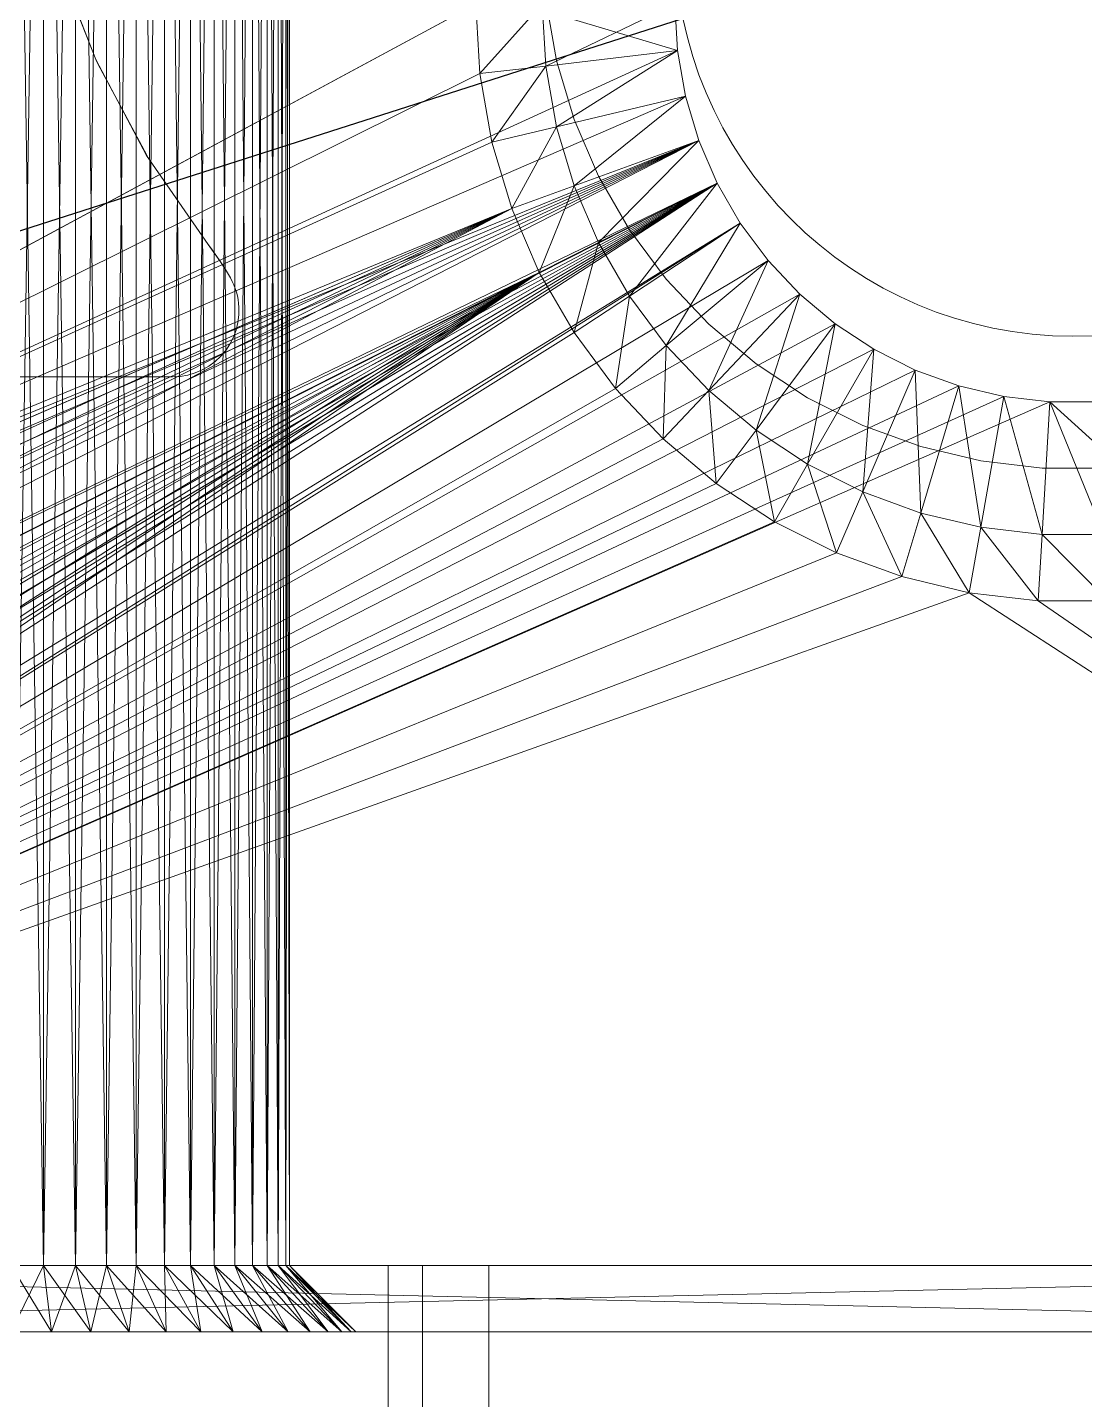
# Model space of a CAD drawing. Header units: millimetres. Extents: x 0 to 420, y 0 to 297.
# Drawn here: x 274.033 to 275.029, y 259.796 to 261.088 of the extents above; entities that cross this region are included whole.
import ezdxf

# ---------------------------------------------------------------- set-up
doc = ezdxf.new("R2010")
doc.units = ezdxf.units.MM
doc.layers.add('1', color=7, linetype='Continuous', true_color=0xffffff)
doc.layers.add('171', color=7, linetype='Continuous', true_color=0xffffff)
doc.dimstyles.get("Standard").update_dxf_attribs({"dimtxt": 0.18, "dimasz": 0.18, "dimexe": 0.18, "dimexo": 0.0625, "dimgap": 0.09, "dimtad": 0, "dimtih": 1, "dimtoh": 1, "dimdec": 4, "dimzin": 0, "dimdsep": 46, "dimtxsty": 'Standard', "dimcen": 0.09, "dimadec": 0, "dimazin": 0, "dimtfac": 1, "dimtdec": 4, "dimtofl": 0, "dimtmove": 0, "dimatfit": 3, "dimfxl": 1, "dimtolj": 1, "dimtzin": 0, "dimarcsym": 0})

msp = doc.modelspace()

# ---------------------------------------------------------------- linework, layer by layer
at = {"layer": '1', "color": 3, "linetype": 'Continuous', "lineweight": 18}
for p, q in [((274.0178, 259.9219), (274.0483, 261.9219)), ((274.0483, 261.9219), (274.0178, 259.9219)), ((274.0483, 259.9219), (274.0178, 261.9219)), ((274.0178, 261.9219), (274.0483, 259.9219)), ((274.0483, 259.9219), (274.0483, 261.9219)), ((274.0483, 259.9219), (274.0784, 261.9219)), ((274.0483, 261.9219), (274.0483, 259.9219)), ((274.0784, 261.9219), (274.0483, 259.9219)), ((274.0784, 259.9219), (274.0483, 261.9219)), ((274.0483, 259.9219), (274.0483, 261.9219)), ((274.0483, 261.9219), (274.0784, 259.9219)), ((274.0483, 261.9219), (274.0483, 259.9219)), ((274.0784, 259.9219), (274.0784, 261.9219)), ((274.0784, 259.9219), (274.1076, 261.9219)), ((274.0784, 261.9219), (274.0784, 259.9219)), ((274.1076, 261.9219), (274.0784, 259.9219)), ((274.1076, 259.9219), (274.0784, 261.9219)), ((274.0784, 259.9219), (274.0784, 261.9219)), ((274.0784, 261.9219), (274.1076, 259.9219)), ((274.0784, 261.9219), (274.0784, 259.9219)), ((274.1076, 259.9219), (274.1076, 261.9219)), ((274.1076, 259.9219), (274.1356, 261.9219)), ((274.1076, 261.9219), (274.1076, 259.9219)), ((274.1356, 261.9219), (274.1076, 259.9219)), ((274.1356, 259.9219), (274.1076, 261.9219)), ((274.1076, 259.9219), (274.1076, 261.9219)), ((274.1076, 261.9219), (274.1356, 259.9219)), ((274.1076, 261.9219), (274.1076, 259.9219)), ((274.1356, 259.9219), (274.1356, 261.9219)), ((274.1356, 259.9219), (274.1621, 261.9219)), ((274.1356, 261.9219), (274.1356, 259.9219)), ((274.1621, 261.9219), (274.1356, 259.9219)), ((274.1621, 259.9219), (274.1356, 261.9219)), ((274.1356, 259.9219), (274.1356, 261.9219)), ((274.1356, 261.9219), (274.1621, 259.9219)), ((274.1356, 261.9219), (274.1356, 259.9219)), ((274.1621, 259.9219), (274.1621, 261.9219)), ((274.1621, 259.9219), (274.1866, 261.9219)), ((274.1621, 261.9219), (274.1621, 259.9219)), ((274.1866, 261.9219), (274.1621, 259.9219)), ((274.1866, 259.9219), (274.1621, 261.9219)), ((274.1621, 259.9219), (274.1621, 261.9219)), ((274.1621, 261.9219), (274.1866, 259.9219)), ((274.1621, 261.9219), (274.1621, 259.9219)), ((274.1866, 259.9219), (274.1866, 261.9219)), ((274.1866, 259.9219), (274.2088, 261.9219)), ((274.1866, 261.9219), (274.1866, 259.9219)), ((274.2088, 261.9219), (274.1866, 259.9219)), ((274.2088, 259.9219), (274.1866, 261.9219)), ((274.1866, 259.9219), (274.1866, 261.9219)), ((274.1866, 261.9219), (274.2088, 259.9219)), ((274.1866, 261.9219), (274.1866, 259.9219)), ((274.2088, 259.9219), (274.2088, 261.9219)), ((274.2088, 259.9219), (274.2284, 261.9219)), ((274.2088, 261.9219), (274.2088, 259.9219)), ((274.2284, 261.9219), (274.2088, 259.9219)), ((274.2284, 259.9219), (274.2088, 261.9219)), ((274.2088, 259.9219), (274.2088, 261.9219)), ((274.2088, 261.9219), (274.2284, 259.9219)), ((274.2088, 261.9219), (274.2088, 259.9219)), ((274.2284, 259.9219), (274.2284, 261.9219)), ((274.2284, 259.9219), (274.2452, 261.9219)), ((274.2284, 261.9219), (274.2284, 259.9219)), ((274.2452, 261.9219), (274.2284, 259.9219)), ((274.2452, 259.9219), (274.2284, 261.9219)), ((274.2284, 259.9219), (274.2284, 261.9219)), ((274.2284, 261.9219), (274.2452, 259.9219)), ((274.2284, 261.9219), (274.2284, 259.9219)), ((274.2452, 259.9219), (274.2452, 261.9219)), ((274.2452, 259.9219), (274.2589, 261.9219)), ((274.2452, 261.9219), (274.2452, 259.9219)), ((274.2589, 261.9219), (274.2452, 259.9219)), ((274.2589, 259.9219), (274.2452, 261.9219)), ((274.2452, 259.9219), (274.2452, 261.9219)), ((274.2452, 261.9219), (274.2589, 259.9219)), ((274.2452, 261.9219), (274.2452, 259.9219)), ((274.2589, 259.9219), (274.2589, 261.9219)), ((274.2589, 259.9219), (274.2693, 261.9219)), ((274.2589, 261.9219), (274.2589, 259.9219)), ((274.2693, 261.9219), (274.2589, 259.9219)), ((274.2693, 259.9219), (274.2589, 261.9219)), ((274.2589, 259.9219), (274.2589, 261.9219)), ((274.2589, 261.9219), (274.2693, 259.9219)), ((274.2589, 261.9219), (274.2589, 259.9219)), ((274.2693, 259.9219), (274.2693, 261.9219)), ((274.2693, 259.9219), (274.2763, 261.9219)), ((274.2693, 261.9219), (274.2693, 259.9219)), ((274.2763, 261.9219), (274.2693, 259.9219)), ((274.2763, 259.9219), (274.2693, 261.9219)), ((274.2693, 259.9219), (274.2693, 261.9219)), ((274.2693, 261.9219), (274.2763, 259.9219)), ((274.2693, 261.9219), (274.2693, 259.9219)), ((274.2763, 259.9219), (274.2763, 261.9219)), ((274.2763, 259.9219), (274.2799, 261.9219)), ((274.2763, 261.9219), (274.2763, 259.9219)), ((274.2799, 261.9219), (274.2763, 259.9219)), ((274.2799, 259.9219), (274.2763, 261.9219)), ((274.2763, 259.9219), (274.2763, 261.9219)), ((274.2763, 261.9219), (274.2799, 259.9219)), ((274.2763, 261.9219), (274.2763, 259.9219)), ((274.2799, 259.9219), (274.2799, 261.9219)), ((274.2799, 259.9219), (274.2799, 261.9219)), ((274.2799, 261.9219), (274.2799, 259.9219)), ((274.2799, 259.9219), (274.2799, 261.9219)), ((274.2799, 261.9219), (274.2799, 259.9219)), ((274.2799, 261.9219), (274.2799, 259.9219)), ((272.8303, 261.6094), (274.6454, 261.0658)), ((274.6454, 261.0658), (272.8303, 261.6094)), ((272.8303, 260.2344), (274.4553, 261.1094)), ((274.4553, 261.1094), (272.8303, 260.2344)), ((274.4591, 261.0441), (274.4553, 261.1094)), ((274.4553, 261.1094), (274.4591, 261.0441)), ((274.5178, 261.1094), (274.4591, 261.0441)), ((274.4591, 261.0441), (274.5178, 261.1094)), ((274.5212, 261.0513), (274.5178, 261.1094)), ((274.5178, 261.1094), (274.5212, 261.0513)), ((274.5212, 261.0513), (274.5178, 261.1094)), ((274.5178, 261.1094), (274.5212, 261.0513)), ((274.5212, 261.0513), (274.5178, 261.1094)), ((274.5178, 261.1094), (274.5212, 261.0513)), ((274.6428, 261.1094), (274.5212, 261.0513)), ((274.5212, 261.0513), (274.6428, 261.1094)), ((274.6454, 261.0658), (274.6428, 261.1094)), ((274.6428, 261.1094), (274.6454, 261.0658)), ((274.6428, 261.1094), (274.6454, 261.0658)), ((274.6454, 261.0658), (274.6428, 261.1094)), ((274.6454, 261.0658), (274.6428, 261.1094)), ((274.6428, 261.1094), (274.6454, 261.0658)), ((272.8303, 260.2344), (274.6454, 261.0658)), ((274.6454, 261.0658), (272.8303, 260.2344)), ((274.6454, 261.0658), (274.5212, 261.0513)), ((274.5212, 261.0513), (274.6454, 261.0658)), ((274.6454, 261.0658), (274.5313, 260.9941)), ((274.5313, 260.9941), (274.6454, 261.0658)), ((274.6529, 261.0229), (274.6454, 261.0658)), ((274.6454, 261.0658), (274.6529, 261.0229)), ((274.6454, 261.0658), (274.6529, 261.0229)), ((274.6529, 261.0229), (274.6454, 261.0658)), ((274.6454, 261.0658), (274.6529, 261.0229)), ((274.6529, 261.0229), (274.6454, 261.0658)), ((274.5212, 261.0513), (274.4591, 261.0441)), ((274.4591, 261.0441), (274.5212, 261.0513)), ((274.5212, 261.0513), (274.4705, 260.9797)), ((274.4705, 260.9797), (274.5212, 261.0513)), ((274.5313, 260.9941), (274.5212, 261.0513)), ((274.5212, 261.0513), (274.5313, 260.9941)), ((274.5313, 260.9941), (274.5212, 261.0513)), ((274.5212, 261.0513), (274.5313, 260.9941)), ((274.5313, 260.9941), (274.5212, 261.0513)), ((274.5212, 261.0513), (274.5313, 260.9941)), ((272.8303, 260.2344), (274.4591, 261.0441)), ((274.4591, 261.0441), (272.8303, 260.2344)), ((274.4705, 260.9797), (274.4591, 261.0441)), ((274.4591, 261.0441), (274.4705, 260.9797)), ((272.8303, 260.2344), (274.6529, 261.0229)), ((274.6529, 261.0229), (272.8303, 260.2344)), ((274.6529, 261.0229), (274.5313, 260.9941)), ((274.5313, 260.9941), (274.6529, 261.0229)), ((274.6529, 261.0229), (274.548, 260.9384)), ((274.548, 260.9384), (274.6529, 261.0229)), ((274.6655, 260.9811), (274.6529, 261.0229)), ((274.6529, 261.0229), (274.6655, 260.9811)), ((274.6529, 261.0229), (274.6655, 260.9811)), ((274.6655, 260.9811), (274.6529, 261.0229)), ((274.6529, 261.0229), (274.6655, 260.9811)), ((274.6655, 260.9811), (274.6529, 261.0229)), ((274.5313, 260.9941), (274.4705, 260.9797)), ((274.4705, 260.9797), (274.5313, 260.9941)), ((274.5313, 260.9941), (274.4893, 260.917)), ((274.4893, 260.917), (274.5313, 260.9941)), ((274.548, 260.9384), (274.5313, 260.9941)), ((274.5313, 260.9941), (274.548, 260.9384)), ((274.548, 260.9384), (274.5313, 260.9941)), ((274.5313, 260.9941), (274.548, 260.9384)), ((274.548, 260.9384), (274.5313, 260.9941)), ((274.5313, 260.9941), (274.548, 260.9384)), ((272.8303, 260.2344), (274.6655, 260.9811)), ((274.6655, 260.9811), (272.8303, 260.2344)), ((272.8303, 260.2344), (274.4705, 260.9797)), ((274.4705, 260.9797), (272.8303, 260.2344)), ((272.8323, 260.1994), (274.6655, 260.9811)), ((274.6655, 260.9811), (272.8323, 260.1994)), ((272.8382, 260.1648), (274.6655, 260.9811)), ((274.6655, 260.9811), (272.8382, 260.1648)), ((272.8479, 260.1312), (274.6655, 260.9811)), ((274.6655, 260.9811), (272.8479, 260.1312)), ((272.8613, 260.0988), (274.6655, 260.9811)), ((274.6655, 260.9811), (272.8613, 260.0988)), ((274.6655, 260.9811), (272.8782, 260.0681)), ((272.8782, 260.0681), (274.6655, 260.9811)), ((274.4893, 260.917), (274.4705, 260.9797)), ((274.4705, 260.9797), (274.4893, 260.917)), ((274.6655, 260.9811), (274.548, 260.9384)), ((274.548, 260.9384), (274.6655, 260.9811)), ((274.6655, 260.9811), (274.571, 260.885)), ((274.571, 260.885), (274.6655, 260.9811)), ((274.6827, 260.9411), (274.6655, 260.9811)), ((274.6655, 260.9811), (274.6827, 260.9411)), ((274.6655, 260.9811), (274.6827, 260.9411)), ((274.6827, 260.9411), (274.6655, 260.9811)), ((274.6655, 260.9811), (274.6827, 260.9411)), ((274.6827, 260.9411), (274.6655, 260.9811)), ((272.8782, 260.0681), (274.6827, 260.9411)), ((274.6827, 260.9411), (272.8782, 260.0681)), ((272.8985, 260.0395), (274.6827, 260.9411)), ((274.6827, 260.9411), (272.8985, 260.0395)), ((272.9219, 260.0134), (274.6827, 260.9411)), ((274.6827, 260.9411), (272.9219, 260.0134)), ((272.948, 259.9901), (274.6827, 260.9411)), ((274.6827, 260.9411), (272.948, 259.9901)), ((272.9766, 259.9698), (274.6827, 260.9411)), ((274.6827, 260.9411), (272.9766, 259.9698)), ((273.0072, 259.9528), (274.6827, 260.9411)), ((274.6827, 260.9411), (273.0072, 259.9528)), ((273.0396, 259.9394), (274.6827, 260.9411)), ((274.6827, 260.9411), (273.0396, 259.9394)), ((273.0733, 259.9297), (274.6827, 260.9411)), ((274.6827, 260.9411), (273.0733, 259.9297)), ((273.1078, 259.9238), (274.6827, 260.9411)), ((274.6827, 260.9411), (273.1078, 259.9238)), ((274.548, 260.9384), (274.4893, 260.917)), ((274.4893, 260.917), (274.548, 260.9384)), ((274.548, 260.9384), (274.5152, 260.8569)), ((274.5152, 260.8569), (274.548, 260.9384)), ((274.571, 260.885), (274.548, 260.9384)), ((274.548, 260.9384), (274.571, 260.885)), ((274.571, 260.885), (274.548, 260.9384)), ((274.548, 260.9384), (274.571, 260.885)), ((274.571, 260.885), (274.548, 260.9384)), ((274.548, 260.9384), (274.571, 260.885)), ((274.6827, 260.9411), (274.571, 260.885)), ((274.571, 260.885), (274.6827, 260.9411)), ((274.6827, 260.9411), (274.6001, 260.8346)), ((274.6001, 260.8346), (274.6827, 260.9411)), ((274.7045, 260.9033), (274.6827, 260.9411)), ((274.6827, 260.9411), (274.7045, 260.9033)), ((274.6827, 260.9411), (274.7045, 260.9033)), ((274.7045, 260.9033), (274.6827, 260.9411)), ((274.6827, 260.9411), (274.7045, 260.9033)), ((274.7045, 260.9033), (274.6827, 260.9411)), ((274.4893, 260.917), (272.8303, 260.2344)), ((272.8303, 260.2344), (274.4893, 260.917)), ((274.4893, 260.917), (272.8323, 260.1994)), ((272.8323, 260.1994), (274.4893, 260.917)), ((274.4893, 260.917), (272.8382, 260.1648)), ((272.8382, 260.1648), (274.4893, 260.917)), ((274.4893, 260.917), (272.8479, 260.1312)), ((272.8479, 260.1312), (274.4893, 260.917)), ((274.4893, 260.917), (272.8613, 260.0988)), ((272.8613, 260.0988), (274.4893, 260.917)), ((274.4893, 260.917), (272.8782, 260.0681)), ((272.8782, 260.0681), (274.4893, 260.917)), ((274.5152, 260.8569), (274.4893, 260.917)), ((274.4893, 260.917), (274.5152, 260.8569)), ((273.1078, 259.9238), (274.7045, 260.9033)), ((274.7045, 260.9033), (273.1078, 259.9238)), ((273.1428, 259.9219), (274.7045, 260.9033)), ((274.7045, 260.9033), (273.1428, 259.9219)), ((274.7045, 260.9033), (274.6001, 260.8346)), ((274.6001, 260.8346), (274.7045, 260.9033)), ((274.7045, 260.9033), (274.6348, 260.788)), ((274.6348, 260.788), (274.7045, 260.9033)), ((274.7306, 260.8683), (274.7045, 260.9033)), ((274.7045, 260.9033), (274.7306, 260.8683)), ((274.7045, 260.9033), (274.7306, 260.8683)), ((274.7306, 260.8683), (274.7045, 260.9033)), ((274.7045, 260.9033), (274.7306, 260.8683)), ((274.7306, 260.8683), (274.7045, 260.9033)), ((274.571, 260.885), (274.5152, 260.8569)), ((274.5152, 260.8569), (274.571, 260.885)), ((274.571, 260.885), (274.5479, 260.8003)), ((274.5479, 260.8003), (274.571, 260.885)), ((274.6001, 260.8346), (274.571, 260.885)), ((274.571, 260.885), (274.6001, 260.8346)), ((274.6001, 260.8346), (274.571, 260.885)), ((274.571, 260.885), (274.6001, 260.8346)), ((274.6001, 260.8346), (274.571, 260.885)), ((274.571, 260.885), (274.6001, 260.8346)), ((273.1428, 259.9219), (274.7306, 260.8683)), ((274.7306, 260.8683), (273.1428, 259.9219)), ((274.7306, 260.8683), (274.6348, 260.788)), ((274.6348, 260.788), (274.7306, 260.8683)), ((274.7306, 260.8683), (274.6747, 260.7457)), ((274.6747, 260.7457), (274.7306, 260.8683)), ((274.7605, 260.8366), (274.7306, 260.8683)), ((274.7306, 260.8683), (274.7605, 260.8366)), ((274.7306, 260.8683), (274.7605, 260.8366)), ((274.7605, 260.8366), (274.7306, 260.8683)), ((274.7306, 260.8683), (274.7605, 260.8366)), ((274.7605, 260.8366), (274.7306, 260.8683)), ((274.5152, 260.8569), (272.8782, 260.0681)), ((272.8782, 260.0681), (274.5152, 260.8569)), ((274.5152, 260.8569), (272.8985, 260.0395)), ((272.8985, 260.0395), (274.5152, 260.8569)), ((274.5152, 260.8569), (272.9219, 260.0134)), ((272.9219, 260.0134), (274.5152, 260.8569)), ((274.5152, 260.8569), (272.948, 259.9901)), ((272.948, 259.9901), (274.5152, 260.8569)), ((274.5152, 260.8569), (272.9766, 259.9698)), ((272.9766, 259.9698), (274.5152, 260.8569)), ((274.5152, 260.8569), (273.0072, 259.9528)), ((273.0072, 259.9528), (274.5152, 260.8569)), ((274.5152, 260.8569), (273.0396, 259.9394)), ((273.0396, 259.9394), (274.5152, 260.8569)), ((274.5152, 260.8569), (273.0733, 259.9297)), ((273.0733, 259.9297), (274.5152, 260.8569)), ((274.5152, 260.8569), (273.1078, 259.9238)), ((273.1078, 259.9238), (274.5152, 260.8569)), ((274.5152, 260.8569), (273.1428, 259.9219)), ((273.1428, 259.9219), (274.5152, 260.8569)), ((274.5479, 260.8003), (274.5152, 260.8569)), ((274.5152, 260.8569), (274.5479, 260.8003)), ((273.1428, 259.9219), (274.7605, 260.8366)), ((274.7605, 260.8366), (273.1428, 259.9219)), ((274.6001, 260.8346), (274.5479, 260.8003)), ((274.5479, 260.8003), (274.6001, 260.8346)), ((274.6001, 260.8346), (274.5869, 260.7478)), ((274.5869, 260.7478), (274.6001, 260.8346)), ((274.6348, 260.788), (274.6001, 260.8346)), ((274.6001, 260.8346), (274.6348, 260.788)), ((274.6348, 260.788), (274.6001, 260.8346)), ((274.6001, 260.8346), (274.6348, 260.788)), ((274.6348, 260.788), (274.6001, 260.8346)), ((274.6001, 260.8346), (274.6348, 260.788)), ((274.7605, 260.8366), (274.6747, 260.7457)), ((274.6747, 260.7457), (274.7605, 260.8366)), ((274.7605, 260.8366), (274.7193, 260.7083)), ((274.7193, 260.7083), (274.7605, 260.8366)), ((274.7939, 260.8086), (274.7605, 260.8366)), ((274.7605, 260.8366), (274.7939, 260.8086)), ((274.7605, 260.8366), (274.7939, 260.8086)), ((274.7939, 260.8086), (274.7605, 260.8366)), ((274.7605, 260.8366), (274.7939, 260.8086)), ((274.7939, 260.8086), (274.7605, 260.8366)), ((273.1428, 259.9219), (274.7939, 260.8086)), ((274.7939, 260.8086), (273.1428, 259.9219)), ((274.7939, 260.8086), (274.7193, 260.7083)), ((274.7193, 260.7083), (274.7939, 260.8086)), ((274.7939, 260.8086), (274.7678, 260.6764)), ((274.7678, 260.6764), (274.7939, 260.8086)), ((274.8303, 260.7846), (274.7939, 260.8086)), ((274.7939, 260.8086), (274.8303, 260.7846)), ((274.7939, 260.8086), (274.8303, 260.7846)), ((274.8303, 260.7846), (274.7939, 260.8086)), ((274.7939, 260.8086), (274.8303, 260.7846)), ((274.8303, 260.7846), (274.7939, 260.8086)), ((274.5479, 260.8003), (273.1428, 259.9219)), ((273.1428, 259.9219), (274.5479, 260.8003)), ((274.5869, 260.7478), (274.5479, 260.8003)), ((274.5479, 260.8003), (274.5869, 260.7478)), ((274.6348, 260.788), (274.5869, 260.7478)), ((274.5869, 260.7478), (274.6348, 260.788)), ((274.6348, 260.788), (274.6318, 260.7002)), ((274.6318, 260.7002), (274.6348, 260.788)), ((274.6747, 260.7457), (274.6348, 260.788)), ((274.6348, 260.788), (274.6747, 260.7457)), ((274.6747, 260.7457), (274.6348, 260.788)), ((274.6348, 260.788), (274.6747, 260.7457)), ((274.6747, 260.7457), (274.6348, 260.788)), ((274.6348, 260.788), (274.6747, 260.7457)), ((273.1428, 259.9219), (274.8303, 260.7846)), ((274.8303, 260.7846), (273.1428, 259.9219)), ((274.8303, 260.7846), (274.7678, 260.6764)), ((274.7678, 260.6764), (274.8303, 260.7846)), ((274.8303, 260.7846), (274.8198, 260.6503)), ((274.8198, 260.6503), (274.8303, 260.7846)), ((274.8693, 260.765), (274.8303, 260.7846)), ((274.8303, 260.7846), (274.8693, 260.765)), ((274.8303, 260.7846), (274.8693, 260.765)), ((274.8693, 260.765), (274.8303, 260.7846)), ((274.8303, 260.7846), (274.8693, 260.765)), ((274.8693, 260.765), (274.8303, 260.7846)), ((273.1428, 259.9219), (274.8693, 260.765)), ((274.8693, 260.765), (273.1428, 259.9219)), ((274.8693, 260.765), (274.8198, 260.6503)), ((274.8198, 260.6503), (274.8693, 260.765)), ((274.9103, 260.7501), (274.8693, 260.765)), ((274.8693, 260.765), (274.9103, 260.7501)), ((274.8693, 260.765), (274.9103, 260.7501)), ((274.9103, 260.7501), (274.8693, 260.765)), ((274.8693, 260.765), (274.8744, 260.6304)), ((274.8744, 260.6304), (274.8693, 260.765)), ((274.8693, 260.765), (274.9103, 260.7501)), ((274.9103, 260.7501), (274.8693, 260.765)), ((274.9103, 260.7501), (273.1428, 259.9219)), ((273.1428, 259.9219), (274.9103, 260.7501)), ((274.9103, 260.7501), (274.8744, 260.6304)), ((274.8744, 260.6304), (274.9103, 260.7501)), ((274.9527, 260.7401), (274.9103, 260.7501)), ((274.9103, 260.7501), (274.9527, 260.7401)), ((274.9103, 260.7501), (274.9527, 260.7401)), ((274.9527, 260.7401), (274.9103, 260.7501)), ((274.9103, 260.7501), (274.931, 260.617)), ((274.931, 260.617), (274.9103, 260.7501)), ((274.9103, 260.7501), (274.9527, 260.7401)), ((274.9527, 260.7401), (274.9103, 260.7501)), ((274.5869, 260.7478), (273.1428, 259.9219)), ((273.1428, 259.9219), (274.5869, 260.7478)), ((273.1428, 259.9219), (274.9527, 260.7401)), ((274.9527, 260.7401), (273.1428, 259.9219)), ((274.6318, 260.7002), (274.5869, 260.7478)), ((274.5869, 260.7478), (274.6318, 260.7002)), ((274.6747, 260.7457), (274.6318, 260.7002)), ((274.6318, 260.7002), (274.6747, 260.7457)), ((274.7193, 260.7083), (274.6747, 260.7457)), ((274.6747, 260.7457), (274.7193, 260.7083)), ((274.7193, 260.7083), (274.6747, 260.7457)), ((274.6747, 260.7457), (274.7193, 260.7083)), ((274.7193, 260.7083), (274.6747, 260.7457)), ((274.6747, 260.7457), (274.6819, 260.6582)), ((274.6819, 260.6582), (274.6747, 260.7457)), ((274.6747, 260.7457), (274.7193, 260.7083)), ((274.9527, 260.7401), (274.931, 260.617)), ((274.931, 260.617), (274.9527, 260.7401)), ((274.996, 260.735), (274.9527, 260.7401)), ((274.9527, 260.7401), (274.996, 260.735)), ((274.9527, 260.7401), (274.996, 260.735)), ((274.996, 260.735), (274.9527, 260.7401)), ((274.9527, 260.7401), (274.9888, 260.6102)), ((274.9888, 260.6102), (274.9527, 260.7401)), ((274.9527, 260.7401), (274.996, 260.735)), ((274.996, 260.735), (274.9527, 260.7401)), ((273.1428, 259.9219), (274.996, 260.735)), ((274.996, 260.735), (273.1428, 259.9219)), ((274.996, 260.735), (274.9888, 260.6102)), ((274.9888, 260.6102), (274.996, 260.735)), ((274.996, 260.735), (275.0396, 260.735)), ((275.0396, 260.735), (274.996, 260.735)), ((274.996, 260.735), (275.0396, 260.735)), ((275.0396, 260.735), (274.996, 260.735)), ((274.996, 260.735), (275.0469, 260.6102)), ((275.0469, 260.6102), (274.996, 260.735)), ((274.996, 260.735), (275.0396, 260.735)), ((275.8928, 259.9219), (274.996, 260.735)), ((274.996, 260.735), (275.8928, 259.9219)), ((275.0396, 260.735), (274.996, 260.735)), ((273.1428, 259.9219), (274.6318, 260.7002)), ((274.6318, 260.7002), (273.1428, 259.9219)), ((274.6819, 260.6582), (274.6318, 260.7002)), ((274.6318, 260.7002), (274.6819, 260.6582)), ((274.7193, 260.7083), (274.6819, 260.6582)), ((274.6819, 260.6582), (274.7193, 260.7083)), ((274.7678, 260.6764), (274.7193, 260.7083)), ((274.7193, 260.7083), (274.7678, 260.6764)), ((274.7678, 260.6764), (274.7193, 260.7083)), ((274.7193, 260.7083), (274.7678, 260.6764)), ((274.7678, 260.6764), (274.7193, 260.7083)), ((274.7193, 260.7083), (274.7366, 260.6222)), ((274.7366, 260.6222), (274.7193, 260.7083)), ((274.7193, 260.7083), (274.7678, 260.6764)), ((274.7678, 260.6764), (274.7366, 260.6222)), ((274.7366, 260.6222), (274.7678, 260.6764)), ((274.8198, 260.6503), (274.7678, 260.6764)), ((274.7678, 260.6764), (274.8198, 260.6503)), ((274.8198, 260.6503), (274.7678, 260.6764)), ((274.7678, 260.6764), (274.8198, 260.6503)), ((274.8198, 260.6503), (274.7678, 260.6764)), ((274.7678, 260.6764), (274.795, 260.5929)), ((274.795, 260.5929), (274.7678, 260.6764)), ((274.7678, 260.6764), (274.8198, 260.6503)), ((273.1428, 259.9219), (274.6819, 260.6582)), ((274.6819, 260.6582), (273.1428, 259.9219)), ((274.7366, 260.6222), (274.6819, 260.6582)), ((274.6819, 260.6582), (274.7366, 260.6222)), ((274.8198, 260.6503), (274.795, 260.5929)), ((274.795, 260.5929), (274.8198, 260.6503)), ((274.8744, 260.6304), (274.8198, 260.6503)), ((274.8198, 260.6503), (274.8744, 260.6304)), ((274.8744, 260.6304), (274.8198, 260.6503)), ((274.8198, 260.6503), (274.8744, 260.6304)), ((274.8744, 260.6304), (274.8198, 260.6503)), ((274.8198, 260.6503), (274.8565, 260.5705)), ((274.8565, 260.5705), (274.8198, 260.6503)), ((274.8198, 260.6503), (274.8744, 260.6304)), ((273.1428, 259.9219), (274.7366, 260.6222)), ((274.7366, 260.6222), (273.1428, 259.9219)), ((274.795, 260.5929), (274.7366, 260.6222)), ((274.7366, 260.6222), (274.795, 260.5929)), ((274.8744, 260.6304), (274.8565, 260.5705)), ((274.8565, 260.5705), (274.8744, 260.6304)), ((274.931, 260.617), (274.8744, 260.6304)), ((274.8744, 260.6304), (274.931, 260.617)), ((274.931, 260.617), (274.8744, 260.6304)), ((274.8744, 260.6304), (274.931, 260.617)), ((274.931, 260.617), (274.8744, 260.6304)), ((274.8744, 260.6304), (274.9202, 260.5554)), ((274.9202, 260.5554), (274.8744, 260.6304)), ((274.8744, 260.6304), (274.931, 260.617)), ((274.931, 260.617), (274.9202, 260.5554)), ((274.9202, 260.5554), (274.931, 260.617)), ((274.9888, 260.6102), (274.931, 260.617)), ((274.931, 260.617), (274.9888, 260.6102)), ((274.9888, 260.6102), (274.931, 260.617)), ((274.931, 260.617), (274.9888, 260.6102)), ((274.9888, 260.6102), (274.931, 260.617)), ((274.931, 260.617), (274.9851, 260.5478)), ((274.9851, 260.5478), (274.931, 260.617)), ((274.931, 260.617), (274.9888, 260.6102)), ((274.9888, 260.6102), (274.9851, 260.5478)), ((274.9851, 260.5478), (274.9888, 260.6102)), ((274.9888, 260.6102), (275.0469, 260.6102)), ((275.0469, 260.6102), (274.9888, 260.6102)), ((275.0469, 260.6102), (274.9888, 260.6102)), ((274.9888, 260.6102), (275.0469, 260.6102)), ((275.0469, 260.6102), (274.9888, 260.6102)), ((274.9888, 260.6102), (275.0505, 260.5478)), ((275.0505, 260.5478), (274.9888, 260.6102)), ((274.9888, 260.6102), (275.0469, 260.6102)), ((273.1428, 259.9219), (274.795, 260.5929)), ((274.795, 260.5929), (273.1428, 259.9219)), ((274.8565, 260.5705), (274.795, 260.5929)), ((274.795, 260.5929), (274.8565, 260.5705)), ((273.1428, 259.9219), (274.8565, 260.5705)), ((274.8565, 260.5705), (273.1428, 259.9219)), ((274.9202, 260.5554), (274.8565, 260.5705)), ((274.8565, 260.5705), (274.9202, 260.5554)), ((274.9202, 260.5554), (273.1428, 259.9219)), ((273.1428, 259.9219), (274.9202, 260.5554)), ((274.9851, 260.5478), (274.9202, 260.5554)), ((275.8928, 259.9219), (274.9202, 260.5554)), ((274.9202, 260.5554), (274.9851, 260.5478)), ((274.9202, 260.5554), (275.8928, 259.9219)), ((275.0505, 260.5478), (274.9851, 260.5478)), ((275.8928, 259.9219), (274.9851, 260.5478)), ((274.9851, 260.5478), (275.0505, 260.5478)), ((274.9851, 260.5478), (275.8928, 259.9219)), ((275.8928, 259.9219), (273.1428, 259.9219)), ((273.1428, 259.9219), (275.8928, 259.9219)), ((275.8928, 259.9219), (273.1428, 259.8594)), ((273.1428, 259.9219), (275.8928, 259.9219)), ((273.1428, 259.8594), (275.8928, 259.9219)), ((275.8928, 259.8594), (273.1428, 259.9219)), ((273.1428, 259.9219), (275.8928, 259.8594)), ((275.8928, 259.9219), (273.1428, 259.9219)), ((274.0178, 259.9219), (274.0483, 259.9219)), ((274.0483, 259.9219), (274.0178, 259.9219)), ((274.0178, 259.8594), (274.0483, 259.9219)), ((274.0483, 259.9219), (274.0178, 259.9219)), ((274.0483, 259.9219), (274.0178, 259.8594)), ((274.0556, 259.8594), (274.0178, 259.9219)), ((274.0178, 259.9219), (274.0483, 259.9219)), ((274.0178, 259.9219), (274.0556, 259.8594)), ((274.0483, 259.9219), (274.0784, 259.9219)), ((274.0784, 259.9219), (274.0483, 259.9219)), ((274.0483, 259.9219), (274.0556, 259.8594)), ((274.0784, 259.9219), (274.0483, 259.9219)), ((274.0556, 259.8594), (274.0483, 259.9219)), ((274.0928, 259.8594), (274.0483, 259.9219)), ((274.0483, 259.9219), (274.0784, 259.9219)), ((274.0483, 259.9219), (274.0556, 259.8594)), ((274.0556, 259.8594), (274.0483, 259.9219)), ((274.0483, 259.9219), (274.0928, 259.8594)), ((274.0556, 259.8594), (274.0784, 259.9219)), ((274.0784, 259.9219), (274.0556, 259.8594)), ((274.0784, 259.9219), (274.1076, 259.9219)), ((274.1076, 259.9219), (274.0784, 259.9219)), ((274.0784, 259.9219), (274.0928, 259.8594)), ((274.1076, 259.9219), (274.0784, 259.9219)), ((274.0928, 259.8594), (274.0784, 259.9219)), ((274.129, 259.8594), (274.0784, 259.9219)), ((274.0784, 259.9219), (274.1076, 259.9219)), ((274.0784, 259.9219), (274.0928, 259.8594)), ((274.0928, 259.8594), (274.0784, 259.9219)), ((274.0784, 259.9219), (274.129, 259.8594)), ((274.0928, 259.8594), (274.1076, 259.9219)), ((274.1076, 259.9219), (274.0928, 259.8594)), ((274.1076, 259.9219), (274.1356, 259.9219)), ((274.1356, 259.9219), (274.1076, 259.9219)), ((274.1076, 259.9219), (274.129, 259.8594)), ((274.1356, 259.9219), (274.1076, 259.9219)), ((274.129, 259.8594), (274.1076, 259.9219)), ((274.1637, 259.8594), (274.1076, 259.9219)), ((274.1076, 259.9219), (274.1356, 259.9219)), ((274.1076, 259.9219), (274.129, 259.8594)), ((274.129, 259.8594), (274.1076, 259.9219)), ((274.1076, 259.9219), (274.1637, 259.8594)), ((274.129, 259.8594), (274.1356, 259.9219)), ((274.1356, 259.9219), (274.129, 259.8594)), ((274.1356, 259.9219), (274.1621, 259.9219)), ((274.1621, 259.9219), (274.1356, 259.9219)), ((274.1356, 259.9219), (274.1637, 259.8594)), ((274.1621, 259.9219), (274.1356, 259.9219)), ((274.1637, 259.8594), (274.1356, 259.9219)), ((274.1964, 259.8594), (274.1356, 259.9219)), ((274.1356, 259.9219), (274.1621, 259.9219)), ((274.1356, 259.9219), (274.1637, 259.8594)), ((274.1637, 259.8594), (274.1356, 259.9219)), ((274.1356, 259.9219), (274.1964, 259.8594)), ((274.1621, 259.9219), (274.1866, 259.9219)), ((274.1866, 259.9219), (274.1621, 259.9219)), ((274.1637, 259.8594), (274.1621, 259.9219)), ((274.1621, 259.9219), (274.1964, 259.8594)), ((274.1866, 259.9219), (274.1621, 259.9219)), ((274.1964, 259.8594), (274.1621, 259.9219)), ((274.1621, 259.9219), (274.1637, 259.8594)), ((274.2267, 259.8594), (274.1621, 259.9219)), ((274.1621, 259.9219), (274.1866, 259.9219)), ((274.1621, 259.9219), (274.1964, 259.8594)), ((274.1964, 259.8594), (274.1621, 259.9219)), ((274.1621, 259.9219), (274.2267, 259.8594)), ((274.1866, 259.9219), (274.2088, 259.9219)), ((274.2088, 259.9219), (274.1866, 259.9219)), ((274.1964, 259.8594), (274.1866, 259.9219)), ((274.1866, 259.9219), (274.2267, 259.8594)), ((274.2088, 259.9219), (274.1866, 259.9219)), ((274.2267, 259.8594), (274.1866, 259.9219)), ((274.1866, 259.9219), (274.1964, 259.8594)), ((274.2542, 259.8594), (274.1866, 259.9219)), ((274.1866, 259.9219), (274.2088, 259.9219)), ((274.1866, 259.9219), (274.2267, 259.8594)), ((274.2267, 259.8594), (274.1866, 259.9219)), ((274.1866, 259.9219), (274.2542, 259.8594)), ((274.2088, 259.9219), (274.2284, 259.9219)), ((274.2284, 259.9219), (274.2088, 259.9219)), ((274.2267, 259.8594), (274.2088, 259.9219)), ((274.2088, 259.9219), (274.2542, 259.8594)), ((274.2284, 259.9219), (274.2088, 259.9219)), ((274.2542, 259.8594), (274.2088, 259.9219)), ((274.2088, 259.9219), (274.2267, 259.8594)), ((274.2785, 259.8594), (274.2088, 259.9219)), ((274.2088, 259.9219), (274.2284, 259.9219)), ((274.2088, 259.9219), (274.2542, 259.8594)), ((274.2542, 259.8594), (274.2088, 259.9219)), ((274.2088, 259.9219), (274.2785, 259.8594)), ((274.2284, 259.9219), (274.2452, 259.9219)), ((274.2452, 259.9219), (274.2284, 259.9219)), ((274.2542, 259.8594), (274.2284, 259.9219)), ((274.2284, 259.9219), (274.2785, 259.8594)), ((274.2452, 259.9219), (274.2284, 259.9219)), ((274.2785, 259.8594), (274.2284, 259.9219)), ((274.2284, 259.9219), (274.2542, 259.8594)), ((274.2993, 259.8594), (274.2284, 259.9219)), ((274.2284, 259.9219), (274.2452, 259.9219)), ((274.2284, 259.9219), (274.2785, 259.8594)), ((274.2785, 259.8594), (274.2284, 259.9219)), ((274.2284, 259.9219), (274.2993, 259.8594)), ((274.2452, 259.9219), (274.2589, 259.9219)), ((274.2589, 259.9219), (274.2452, 259.9219)), ((274.2785, 259.8594), (274.2452, 259.9219)), ((274.2452, 259.9219), (274.2993, 259.8594)), ((274.2589, 259.9219), (274.2452, 259.9219)), ((274.2993, 259.8594), (274.2452, 259.9219)), ((274.2452, 259.9219), (274.2785, 259.8594)), ((274.3163, 259.8594), (274.2452, 259.9219)), ((274.2452, 259.9219), (274.2589, 259.9219)), ((274.2452, 259.9219), (274.2993, 259.8594)), ((274.2993, 259.8594), (274.2452, 259.9219)), ((274.2452, 259.9219), (274.3163, 259.8594)), ((274.2589, 259.9219), (274.2693, 259.9219)), ((274.2693, 259.9219), (274.2589, 259.9219)), ((274.2993, 259.8594), (274.2589, 259.9219)), ((274.2589, 259.9219), (274.3163, 259.8594)), ((274.2693, 259.9219), (274.2589, 259.9219)), ((274.3163, 259.8594), (274.2589, 259.9219)), ((274.2589, 259.9219), (274.2993, 259.8594)), ((274.3292, 259.8594), (274.2589, 259.9219)), ((274.2589, 259.9219), (274.2693, 259.9219)), ((274.2589, 259.9219), (274.3163, 259.8594)), ((274.3163, 259.8594), (274.2589, 259.9219)), ((274.2589, 259.9219), (274.3292, 259.8594)), ((274.2693, 259.9219), (274.2763, 259.9219)), ((274.2763, 259.9219), (274.2693, 259.9219)), ((274.3163, 259.8594), (274.2693, 259.9219)), ((274.2693, 259.9219), (274.3292, 259.8594)), ((274.2763, 259.9219), (274.2693, 259.9219)), ((274.3292, 259.8594), (274.2693, 259.9219)), ((274.2693, 259.9219), (274.3163, 259.8594)), ((274.3379, 259.8594), (274.2693, 259.9219)), ((274.2693, 259.9219), (274.2763, 259.9219)), ((274.2693, 259.9219), (274.3292, 259.8594)), ((274.3292, 259.8594), (274.2693, 259.9219)), ((274.2693, 259.9219), (274.3379, 259.8594)), ((274.2763, 259.9219), (274.2799, 259.9219)), ((274.2799, 259.9219), (274.2763, 259.9219)), ((274.3292, 259.8594), (274.2763, 259.9219)), ((274.2763, 259.9219), (274.3379, 259.8594)), ((274.2799, 259.9219), (274.2763, 259.9219)), ((274.3379, 259.8594), (274.2763, 259.9219)), ((274.2763, 259.9219), (274.3292, 259.8594)), ((274.3423, 259.8594), (274.2763, 259.9219)), ((274.2763, 259.9219), (274.2799, 259.9219)), ((274.2763, 259.9219), (274.3379, 259.8594)), ((274.3379, 259.8594), (274.2763, 259.9219)), ((274.2763, 259.9219), (274.3423, 259.8594)), ((274.3379, 259.8594), (274.2799, 259.9219)), ((274.3423, 259.8594), (274.2799, 259.9219)), ((274.2799, 259.9219), (274.3423, 259.8594)), ((274.3423, 259.8594), (274.2799, 259.9219)), ((274.2799, 259.9219), (274.3379, 259.8594)), ((274.2799, 259.9219), (274.3423, 259.8594)), ((274.3423, 259.8594), (274.2799, 259.9219)), ((274.2799, 259.9219), (274.3423, 259.8594)), ((275.8928, 259.8594), (273.1428, 259.8594)), ((273.1428, 259.8594), (274.0556, 259.8594)), ((276.5678, 259.8594), (273.1428, 259.8594)), ((273.1428, 259.8594), (275.8928, 259.8594)), ((276.5473, 259.8594), (273.1428, 259.8594)), ((273.1428, 259.8594), (276.5678, 259.8594)), ((276.5297, 259.8594), (273.1428, 259.8594)), ((273.1428, 259.8594), (276.5473, 259.8594)), ((276.5153, 259.8594), (273.1428, 259.8594)), ((273.1428, 259.8594), (276.5297, 259.8594)), ((276.5044, 259.8594), (273.1428, 259.8594)), ((273.1428, 259.8594), (276.5153, 259.8594)), ((273.1428, 259.8594), (276.497, 259.8594)), ((274.0556, 259.8594), (273.1428, 259.8594)), ((276.497, 259.8594), (273.1428, 259.8594)), ((273.1428, 259.8594), (276.5044, 259.8594)), ((273.1428, 259.8594), (276.5297, 259.8594)), ((276.5473, 259.8594), (273.1428, 259.8594)), ((273.1428, 259.8594), (276.5153, 259.8594)), ((276.5297, 259.8594), (273.1428, 259.8594)), ((273.1428, 259.8594), (274.0556, 259.8594)), ((276.5044, 259.8594), (273.1428, 259.8594)), ((273.1428, 259.8594), (276.5044, 259.8594)), ((276.5153, 259.8594), (273.1428, 259.8594)), ((274.0556, 259.8594), (273.1428, 259.8594)), ((275.8928, 259.8594), (273.1428, 259.8594)), ((273.1428, 259.8594), (276.5473, 259.8594)), ((273.1428, 259.8594), (275.8928, 259.8594)), ((274.0178, 259.8594), (274.0556, 259.8594)), ((274.0556, 259.8594), (274.0178, 259.8594)), ((274.0556, 259.8594), (274.0178, 259.8594)), ((274.0178, 259.8594), (274.0556, 259.8594)), ((274.0556, 259.8594), (274.0928, 259.8594)), ((276.497, 259.8594), (274.0556, 259.8594)), ((274.0556, 259.8594), (276.497, 259.8594)), ((274.0928, 259.8594), (274.0556, 259.8594)), ((274.0928, 259.8594), (274.0556, 259.8594)), ((274.0556, 259.8594), (274.0928, 259.8594)), ((276.497, 259.8594), (274.0556, 259.8594)), ((274.0556, 259.8594), (276.497, 259.8594)), ((276.5044, 259.8594), (274.0556, 259.8594)), ((274.0556, 259.8594), (276.5044, 259.8594)), ((274.0928, 259.8594), (274.129, 259.8594)), ((276.497, 259.8594), (274.0928, 259.8594)), ((274.0928, 259.8594), (276.497, 259.8594)), ((274.129, 259.8594), (274.0928, 259.8594)), ((274.129, 259.8594), (274.0928, 259.8594)), ((274.0928, 259.8594), (274.129, 259.8594)), ((276.497, 259.8594), (274.0928, 259.8594)), ((274.0928, 259.8594), (276.497, 259.8594)), ((274.129, 259.8594), (274.1637, 259.8594)), ((276.497, 259.8594), (274.129, 259.8594)), ((274.129, 259.8594), (276.497, 259.8594)), ((274.1637, 259.8594), (274.129, 259.8594)), ((274.1637, 259.8594), (274.129, 259.8594)), ((274.129, 259.8594), (274.1637, 259.8594)), ((276.497, 259.8594), (274.129, 259.8594)), ((274.129, 259.8594), (276.497, 259.8594)), ((274.1637, 259.8594), (274.1964, 259.8594)), ((276.497, 259.8594), (274.1637, 259.8594)), ((274.1637, 259.8594), (276.497, 259.8594)), ((274.1964, 259.8594), (274.1637, 259.8594)), ((274.1964, 259.8594), (274.1637, 259.8594)), ((274.1637, 259.8594), (274.1964, 259.8594)), ((276.497, 259.8594), (274.1637, 259.8594)), ((274.1637, 259.8594), (276.497, 259.8594)), ((274.1964, 259.8594), (274.2267, 259.8594)), ((276.497, 259.8594), (274.1964, 259.8594)), ((274.1964, 259.8594), (276.497, 259.8594)), ((274.2267, 259.8594), (274.1964, 259.8594)), ((274.2267, 259.8594), (274.1964, 259.8594)), ((274.1964, 259.8594), (274.2267, 259.8594)), ((276.497, 259.8594), (274.1964, 259.8594)), ((274.1964, 259.8594), (276.497, 259.8594)), ((274.2267, 259.8594), (274.2542, 259.8594)), ((276.497, 259.8594), (274.2267, 259.8594)), ((274.2267, 259.8594), (276.497, 259.8594)), ((274.2542, 259.8594), (274.2267, 259.8594)), ((274.2542, 259.8594), (274.2267, 259.8594)), ((274.2267, 259.8594), (274.2542, 259.8594)), ((276.497, 259.8594), (274.2267, 259.8594)), ((274.2267, 259.8594), (276.497, 259.8594)), ((274.2542, 259.8594), (274.2785, 259.8594)), ((276.497, 259.8594), (274.2542, 259.8594)), ((274.2542, 259.8594), (276.497, 259.8594)), ((274.2785, 259.8594), (274.2542, 259.8594)), ((274.2785, 259.8594), (274.2542, 259.8594)), ((274.2542, 259.8594), (274.2785, 259.8594)), ((276.497, 259.8594), (274.2542, 259.8594)), ((274.2542, 259.8594), (276.497, 259.8594)), ((274.2785, 259.8594), (274.2993, 259.8594)), ((274.2785, 259.8594), (276.497, 259.8594)), ((274.2993, 259.8594), (274.2785, 259.8594)), ((276.497, 259.8594), (274.2785, 259.8594)), ((274.2993, 259.8594), (274.2785, 259.8594)), ((274.2785, 259.8594), (274.2993, 259.8594)), ((276.497, 259.8594), (274.2785, 259.8594)), ((274.2785, 259.8594), (276.497, 259.8594)), ((274.2993, 259.8594), (274.3163, 259.8594)), ((276.497, 259.8594), (274.2993, 259.8594)), ((274.2993, 259.8594), (276.497, 259.8594)), ((274.3163, 259.8594), (274.2993, 259.8594)), ((274.3163, 259.8594), (274.2993, 259.8594)), ((274.2993, 259.8594), (274.3163, 259.8594)), ((276.497, 259.8594), (274.2993, 259.8594)), ((274.2993, 259.8594), (276.497, 259.8594)), ((274.3163, 259.8594), (274.3292, 259.8594)), ((276.497, 259.8594), (274.3163, 259.8594)), ((274.3163, 259.8594), (276.497, 259.8594)), ((274.3292, 259.8594), (274.3163, 259.8594)), ((274.3292, 259.8594), (274.3163, 259.8594)), ((274.3163, 259.8594), (274.3292, 259.8594)), ((276.497, 259.8594), (274.3163, 259.8594)), ((274.3163, 259.8594), (276.497, 259.8594)), ((274.3292, 259.8594), (274.3379, 259.8594)), ((276.497, 259.8594), (274.3292, 259.8594)), ((274.3292, 259.8594), (276.497, 259.8594)), ((274.3379, 259.8594), (274.3292, 259.8594)), ((274.3379, 259.8594), (274.3292, 259.8594)), ((274.3292, 259.8594), (274.3379, 259.8594)), ((276.497, 259.8594), (274.3292, 259.8594)), ((274.3292, 259.8594), (276.497, 259.8594)), ((276.497, 259.8594), (274.3379, 259.8594)), ((274.3379, 259.8594), (274.3423, 259.8594)), ((274.3423, 259.8594), (274.3379, 259.8594)), ((274.3379, 259.8594), (276.497, 259.8594)), ((274.3423, 259.8594), (274.3379, 259.8594)), ((274.3379, 259.8594), (274.3423, 259.8594)), ((276.497, 259.8594), (274.3379, 259.8594)), ((274.3379, 259.8594), (276.497, 259.8594)), ((276.497, 259.8594), (274.3423, 259.8594)), ((276.4933, 259.8594), (274.3423, 259.8594)), ((274.3423, 259.8594), (276.497, 259.8594)), ((274.3423, 259.8594), (276.4933, 259.8594)), ((276.4933, 259.8594), (274.3423, 259.8594)), ((276.4933, 259.8594), (274.3423, 259.8594)), ((274.3423, 259.8594), (276.4933, 259.8594)), ((276.497, 259.8594), (274.3423, 259.8594)), ((274.3423, 259.8594), (276.4933, 259.8594)), ((274.3423, 259.8594), (276.497, 259.8594))]:
    msp.add_line(p, q, dxfattribs=at)
at = {"layer": '1', "color": 155, "linetype": 'Continuous', "lineweight": 18}
for p, q in [((274.3728, 259.9219), (273.6629, 259.9219)), ((274.4053, 259.9219), (274.3728, 259.9219)), ((274.3728, 152.4219), (274.3728, 259.9219)), ((274.4178, 259.9219), (274.4053, 259.9219)), ((274.4053, 152.4219), (274.4053, 259.9219)), ((274.4553, 259.9219), (274.4178, 259.9219)), ((274.4678, 259.9219), (274.4553, 259.9219)), ((274.4803, 259.9219), (274.4678, 259.9219)), ((274.4678, 152.4219), (274.4678, 259.9219)), ((275.0803, 259.9219), (274.4803, 259.9219))]:
    msp.add_line(p, q, dxfattribs=at)
at = {"layer": '1', "color": 155, "linetype": 'Continuous', "lineweight": 13}
for p, q in [((274.4053, 152.4219), (274.4053, 259.9219)), ((274.4678, 152.4219), (274.4678, 259.9219)), ((274.4678, 152.4219), (274.4678, 259.9219))]:
    msp.add_line(p, q, dxfattribs=at)
at = {"layer": '1', "color": 155, "linetype": 'Continuous', "lineweight": 18}
for points in [[(274.0974, 261.0573), (274.0603, 261.1525)], [(274.0993, 261.0532), (274.0976, 261.0574), (274.0617, 261.1484)], [(275.0469, 260.6727), (274.9888, 260.6727), (274.931, 260.6795), (274.8744, 260.6929), (274.8198, 260.7128), (274.7678, 260.7389), (274.7193, 260.7708), (274.6747, 260.8082), (274.6348, 260.8505), (274.6001, 260.8971), (274.571, 260.9475), (274.548, 261.0009), (274.5313, 261.0566), (274.5212, 261.1138)], [(274.1453, 260.9671), (274.0974, 261.0573)], [(274.1477, 260.9631), (274.1477, 260.9631), (274.1455, 260.9673), (274.0993, 261.0532)], [(274.2034, 260.8831), (274.1453, 260.9671)], [(273.7678, 260.7586), (274.1698, 260.7586), (274.177, 260.759), (274.1842, 260.7602), (274.1911, 260.7623), (274.1977, 260.7651), (274.204, 260.7687), (274.2098, 260.773), (274.2151, 260.778), (274.2198, 260.7835), (274.2238, 260.7895), (274.2271, 260.7959), (274.2296, 260.8027), (274.2313, 260.8097), (274.2322, 260.8169), (274.2323, 260.8241), (274.232, 260.8277), (274.2315, 260.8313), (274.2308, 260.8348), (274.2299, 260.8384), (274.2288, 260.8418), (274.2275, 260.8452), (274.226, 260.8484), (274.2243, 260.8517), (274.2195, 260.8598), (274.2144, 260.8678), (274.2034, 260.8831)], [(274.2144, 260.8678), (274.2063, 260.8793), (274.2034, 260.8831)]]:
    msp.add_lwpolyline(points, dxfattribs=at)
msp.add_circle((275.0178, 261.1719), 0.375, dxfattribs=at)

# ---------------------------------------------------------------- leaders
at = {"layer": '171', "color": 156, "linetype": 'Continuous', "lineweight": 13}
msp.add_leader([(279.0951, 262.5199), (266.6512, 258.5336)], dimstyle='Standard', override={"dimasz": 0.3}, dxfattribs=at)

doc.saveas('drawing.dxf')
